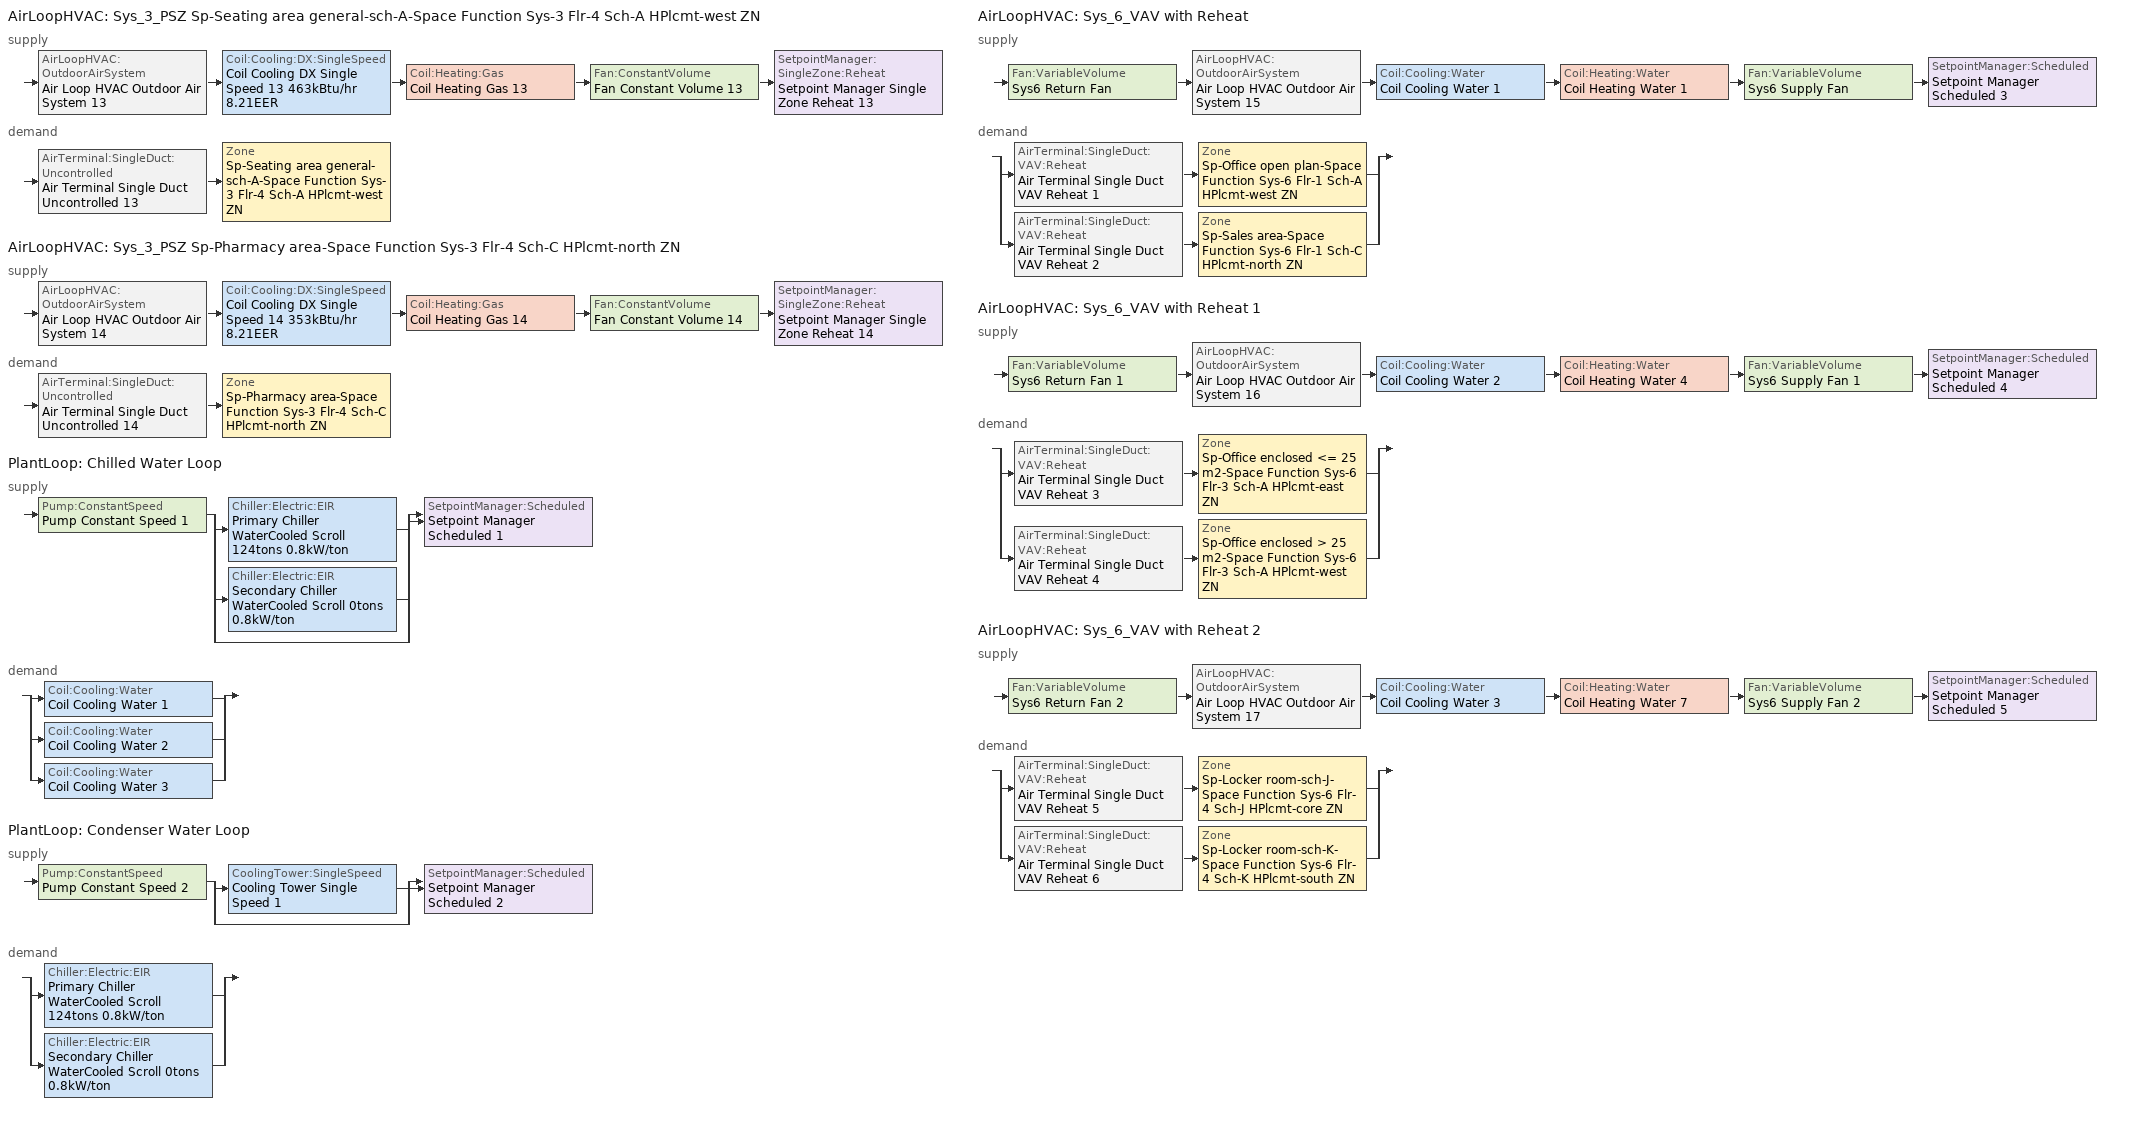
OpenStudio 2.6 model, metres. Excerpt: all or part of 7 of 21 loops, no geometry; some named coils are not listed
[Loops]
AirLoopHVAC 'Sys_3_PSZ Sp-Seating area general-sch-A-Space Function Sys-3 Flr-4 Sch-A HPlcmt-west ZN'
 supply: AirLoopHVAC:OutdoorAirSystem 'Air Loop HVAC Outdoor Air System 13' > Coil:Cooling:DX:SingleSpeed 'Coil Cooling DX Single Speed 13 463kBtu/hr 8.21EER' > Coil:Heating:Gas 'Coil Heating Gas 13' > Fan:ConstantVolume 'Fan Constant Volume 13' > SetpointManager:SingleZone:Reheat 'Setpoint Manager Single Zone Reheat 13'
 demand: AirTerminal:SingleDuct:Uncontrolled 'Air Terminal Single Duct Uncontrolled 13' > Zone 'Sp-Seating area general-sch-A-Space Function Sys-3 Flr-4 Sch-A HPlcmt-west ZN'
AirLoopHVAC 'Sys_3_PSZ Sp-Pharmacy area-Space Function Sys-3 Flr-4 Sch-C HPlcmt-north ZN'
 supply: AirLoopHVAC:OutdoorAirSystem 'Air Loop HVAC Outdoor Air System 14' > Coil:Cooling:DX:SingleSpeed 'Coil Cooling DX Single Speed 14 353kBtu/hr 8.21EER' > Coil:Heating:Gas 'Coil Heating Gas 14' > Fan:ConstantVolume 'Fan Constant Volume 14' > SetpointManager:SingleZone:Reheat 'Setpoint Manager Single Zone Reheat 14'
 demand: AirTerminal:SingleDuct:Uncontrolled 'Air Terminal Single Duct Uncontrolled 14' > Zone 'Sp-Pharmacy area-Space Function Sys-3 Flr-4 Sch-C HPlcmt-north ZN'
PlantLoop 'Chilled Water Loop'
 supply: Pump:ConstantSpeed 'Pump Constant Speed 1' > split
  | Chiller:Electric:EIR 'Primary Chiller WaterCooled Scroll 124tons 0.8kW/ton'
  | Chiller:Electric:EIR 'Secondary Chiller WaterCooled Scroll 0tons 0.8kW/ton'
  | bypass
  join > SetpointManager:Scheduled 'Setpoint Manager Scheduled 1'
 demand: split
  | Coil:Cooling:Water 'Coil Cooling Water 1'
  | Coil:Cooling:Water 'Coil Cooling Water 2'
  | Coil:Cooling:Water 'Coil Cooling Water 3'
PlantLoop 'Condenser Water Loop'
 supply: Pump:ConstantSpeed 'Pump Constant Speed 2' > split
  | CoolingTower:SingleSpeed 'Cooling Tower Single Speed 1'
  | bypass
  join > SetpointManager:Scheduled 'Setpoint Manager Scheduled 2'
 demand: split
  | Chiller:Electric:EIR 'Primary Chiller WaterCooled Scroll 124tons 0.8kW/ton'
  | Chiller:Electric:EIR 'Secondary Chiller WaterCooled Scroll 0tons 0.8kW/ton'
AirLoopHVAC 'Sys_6_VAV with Reheat'
 supply: Fan:VariableVolume 'Sys6 Return Fan' > AirLoopHVAC:OutdoorAirSystem 'Air Loop HVAC Outdoor Air System 15' > Coil:Cooling:Water 'Coil Cooling Water 1' > Coil:Heating:Water 'Coil Heating Water 1' > Fan:VariableVolume 'Sys6 Supply Fan' > SetpointManager:Scheduled 'Setpoint Manager Scheduled 3'
 demand: split
  | AirTerminal:SingleDuct:VAV:Reheat 'Air Terminal Single Duct VAV Reheat 1' > Zone 'Sp-Office open plan-Space Function Sys-6 Flr-1 Sch-A HPlcmt-west ZN'
  | AirTerminal:SingleDuct:VAV:Reheat 'Air Terminal Single Duct VAV Reheat 2' > Zone 'Sp-Sales area-Space Function Sys-6 Flr-1 Sch-C HPlcmt-north ZN'
AirLoopHVAC 'Sys_6_VAV with Reheat 1'
 supply: Fan:VariableVolume 'Sys6 Return Fan 1' > AirLoopHVAC:OutdoorAirSystem 'Air Loop HVAC Outdoor Air System 16' > Coil:Cooling:Water 'Coil Cooling Water 2' > Coil:Heating:Water 'Coil Heating Water 4' > Fan:VariableVolume 'Sys6 Supply Fan 1' > SetpointManager:Scheduled 'Setpoint Manager Scheduled 4'
 demand: split
  | AirTerminal:SingleDuct:VAV:Reheat 'Air Terminal Single Duct VAV Reheat 3' > Zone 'Sp-Office enclosed <= 25 m2-Space Function Sys-6 Flr-3 Sch-A HPlcmt-east ZN'
  | AirTerminal:SingleDuct:VAV:Reheat 'Air Terminal Single Duct VAV Reheat 4' > Zone 'Sp-Office enclosed > 25 m2-Space Function Sys-6 Flr-3 Sch-A HPlcmt-west ZN'
AirLoopHVAC 'Sys_6_VAV with Reheat 2'
 supply: Fan:VariableVolume 'Sys6 Return Fan 2' > AirLoopHVAC:OutdoorAirSystem 'Air Loop HVAC Outdoor Air System 17' > Coil:Cooling:Water 'Coil Cooling Water 3' > Coil:Heating:Water 'Coil Heating Water 7' > Fan:VariableVolume 'Sys6 Supply Fan 2' > SetpointManager:Scheduled 'Setpoint Manager Scheduled 5'
 demand: split
  | AirTerminal:SingleDuct:VAV:Reheat 'Air Terminal Single Duct VAV Reheat 5' > Zone 'Sp-Locker room-sch-J-Space Function Sys-6 Flr-4 Sch-J HPlcmt-core ZN'
  | AirTerminal:SingleDuct:VAV:Reheat 'Air Terminal Single Duct VAV Reheat 6' > Zone 'Sp-Locker room-sch-K-Space Function Sys-6 Flr-4 Sch-K HPlcmt-south ZN'
[Sizing:Zone] Zone Cooling Design Supply Air Temperature Input Method=SupplyAirTemperature; Zone Cooling Design Supply Air Temperature {C}=13; Zone Cooling Design Supply Air Temperature Difference {deltaC}=11.11; Zone Heating Design Supply Air Temperature Input Method=SupplyAirTemperature; Zone Heating Design Supply Air Temperature {C}=43; Zone Heating Design Supply Air Temperature Difference {deltaC}=11.11; Zone Cooling Design Supply Air Humidity Ratio {kg-H2O/kg-air}=0.0085; Zone Heating Design Supply Air Humidity Ratio {kg-H2O/kg-air}=0.008; Zone Heating Sizing Factor=1.3; Zone Cooling Sizing Factor=1.1; Cooling Design Air Flow Method=DesignDay; Heating Design Air Flow Method=DesignDay; Account for Dedicated Outdoor Air System=No; Dedicated Outdoor Air System Control Strategy=NeutralSupplyAir; Dedicated Outdoor Air Low Setpoint Temperature for Design {C}=autosize; Dedicated Outdoor Air High Setpoint Temperature for Design {C}=autosize
Sp-Seating area general-sch-A-Space Function Sys-3 Flr-4 Sch-A HPlcmt-west ZN; Sp-Pharmacy area-Space Function Sys-3 Flr-4 Sch-C HPlcmt-north ZN; Sp-Office open plan-Space Function Sys-6 Flr-1 Sch-A HPlcmt-west ZN; Sp-Sales area-Space Function Sys-6 Flr-1 Sch-C HPlcmt-north ZN; Sp-Office enclosed <= 25 m2-Space Function Sys-6 Flr-3 Sch-A HPlcmt-east ZN; Sp-Office enclosed > 25 m2-Space Function Sys-6 Flr-3 Sch-A HPlcmt-west ZN; Sp-Locker room-sch-J-Space Function Sys-6 Flr-4 Sch-J HPlcmt-core ZN; Sp-Locker room-sch-K-Space Function Sys-6 Flr-4 Sch-K HPlcmt-south ZN
[Zone equipment]
Sp-Seating area general-sch-A-Space Function Sys-3 Flr-4 Sch-A HPlcmt-west ZN: Air Terminal Single Duct Uncontrolled 13, Zone HVAC Baseboard Convective Water 13
Sp-Pharmacy area-Space Function Sys-3 Flr-4 Sch-C HPlcmt-north ZN: Air Terminal Single Duct Uncontrolled 14, Zone HVAC Baseboard Convective Water 14
Sp-Office open plan-Space Function Sys-6 Flr-1 Sch-A HPlcmt-west ZN: Air Terminal Single Duct VAV Reheat 1, Zone HVAC Baseboard Convective Water 15
Sp-Sales area-Space Function Sys-6 Flr-1 Sch-C HPlcmt-north ZN: Air Terminal Single Duct VAV Reheat 2, Zone HVAC Baseboard Convective Water 16
Sp-Office enclosed <= 25 m2-Space Function Sys-6 Flr-3 Sch-A HPlcmt-east ZN: Air Terminal Single Duct VAV Reheat 3, Zone HVAC Baseboard Convective Water 17
Sp-Office enclosed > 25 m2-Space Function Sys-6 Flr-3 Sch-A HPlcmt-west ZN: Air Terminal Single Duct VAV Reheat 4, Zone HVAC Baseboard Convective Water 18
Sp-Locker room-sch-J-Space Function Sys-6 Flr-4 Sch-J HPlcmt-core ZN: Air Terminal Single Duct VAV Reheat 5, Zone HVAC Baseboard Convective Water 19
Sp-Locker room-sch-K-Space Function Sys-6 Flr-4 Sch-K HPlcmt-south ZN: Air Terminal Single Duct VAV Reheat 6, Zone HVAC Baseboard Convective Water 20
[PlantLoop] Glycol Concentration=0; Plant Loop Volume {m3}=Autocalculate; Load Distribution Scheme=Optimal
Chilled Water Loop; Condenser Water Loop
[Sizing:Plant] Loop Design Temperature Difference {deltaC}=6; Sizing Option=NonCoincident; Zone Timesteps in Averaging Window=1; Coincident Sizing Factor Mode=None
Name | Loop Type | Design Loop Exit Temperature {C}
Chilled Water Loop | Cooling | 7
Condenser Water Loop | Condenser | 29
[AirLoopHVAC] Design Supply Air Flow Rate {m3/s}=AutoSize
Name | Availability Schedule
Sys_3_PSZ Sp-Seating area general-sch-A-Space Function Sys-3 Flr-4 Sch-A HPlcmt-west ZN | Sys_3_PSZ Sp-Seating area general-sch-A-Space Function Sys-3 Flr-4 Sch-A HPlcmt-west ZN Occ Sch
Sys_3_PSZ Sp-Pharmacy area-Space Function Sys-3 Flr-4 Sch-C HPlcmt-north ZN | Sys_3_PSZ Sp-Pharmacy area-Space Function Sys-3 Flr-4 Sch-C HPlcmt-north ZN Occ Sch
Sys_6_VAV with Reheat | Sys_6_VAV with Reheat Occ Sch
Sys_6_VAV with Reheat 1 | Sys_6_VAV with Reheat 1 Occ Sch
Sys_6_VAV with Reheat 2 | Sys_6_VAV with Reheat 2 Occ Sch
[Sizing:System] Type of Load to Size On=Sensible; Design Outdoor Air Flow Rate {m3/s}=Autosize; Preheat Design Temperature {C}=7; Preheat Design Humidity Ratio {kg-H2O/kg-Air}=0.008; Precool Design Humidity Ratio {kg-H2O/kg-Air}=0.008; Central Cooling Design Supply Air Temperature {C}=13; Sizing Option=NonCoincident; 100% Outdoor Air in Cooling=No; 100% Outdoor Air in Heating=No; Central Cooling Design Supply Air Humidity Ratio {kg-H2O/kg-Air}=0.0085; Central Heating Design Supply Air Humidity Ratio {kg-H2O/kg-Air}=0.008; Cooling Design Air Flow Method=DesignDay; Cooling Design Air Flow Rate {m3/s}=0; Heating Design Air Flow Method=DesignDay; Heating Design Air Flow Rate {m3/s}=0; System Outdoor Air Method=ZoneSum; Zone Maximum Outdoor Air Fraction=1; Cooling Supply Air Flow Rate Per Floor Area {m3/s-m2}=0.00996765; Cooling Fraction of Autosized Cooling Supply Air Flow Rate=1; Cooling Supply Air Flow Rate Per Unit Cooling Capacity {m3/s-W}=3.94755e-05; Heating Supply Air Flow Rate Per Floor Area {m3/s-m2}=0.00996765; Heating Fraction of Autosized Heating Supply Air Flow Rate=1; Heating Fraction of Autosized Cooling Supply Air Flow Rate=1; Heating Supply Air Flow Rate Per Unit Heating Capacity {m3/s-W}=3.15882e-05; Cooling Design Capacity Method=CoolingDesignCapacity; Cooling Design Capacity {W}=autosize; Cooling Design Capacity Per Floor Area {W/m2}=234.7; Fraction of Autosized Cooling Design Capacity=1; Heating Design Capacity Method=HeatingDesignCapacity; Heating Design Capacity {W}=autosize; Heating Design Capacity Per Floor Area {W/m2}=157; Fraction of Autosized Heating Design Capacity=1; Central Cooling Capacity Control Method=OnOff
Name | Minimum System Air Flow Ratio | Precool Design Temperature {C} | Central Heating Design Supply Air Temperature {C}
Sys_3_PSZ Sp-Seating area general-sch-A-Space Function Sys-3 Flr-4 Sch-A HPlcmt-west ZN; Sys_3_PSZ Sp-Pharmacy area-Space Function Sys-3 Flr-4 Sch-C HPlcmt-north ZN | 1 | 13 | 43
Sys_6_VAV with Reheat; Sys_6_VAV with Reheat 1; Sys_6_VAV with Reheat 2 | 0.3 | 12.8 | 13.1
[Fan:ConstantVolume] Availability Schedule=Always On Discrete; Fan Efficiency=0.39975; Pressure Rise {Pa}=640; Maximum Flow Rate {m3/s}=AutoSize; Motor Efficiency=0.615
Fan Constant Volume 13; Fan Constant Volume 14
[Coil:Heating:Gas] Availability Schedule=Always On Discrete; Gas Burner Efficiency=0.81; Nominal Capacity {W}=AutoSize; Parasitic Electric Load {W}=0; Part Load Fraction Correlation Curve=FURNACE-EFFPLR-NECB2011; Parasitic Gas Load {W}=0
Coil Heating Gas 13; Coil Heating Gas 14
[Coil:Cooling:DX:SingleSpeed] Availability Schedule=Always On Discrete; Rated Total Cooling Capacity {W}=autosize; Rated Sensible Heat Ratio=autosize; Rated Air Flow Rate {m3/s}=autosize; Rated Evaporator Fan Power Per Volume Flow Rate {W/(m3/s)}=773.3; Total Cooling Capacity Function of Temperature Curve=DXCOOL-NECB2011-REF-CAPFT; Total Cooling Capacity Function of Flow Fraction Curve=DXCOOL-NECB2011-REF-CAPFFLOW; Energy Input Ratio Function of Temperature Curve=DXCOOL-NECB2011-REF-COOLEIRFT; Energy Input Ratio Function of Flow Fraction Curve=DXCOOL-NECB2011-REF-COOLEIRFFLOW; Part Load Fraction Correlation Curve=DXCOOL-NECB2011-REF-COOLPLFFPLR; Condenser Type=AirCooled; Evaporative Condenser Effectiveness=0; Evaporative Condenser Air Flow Rate {m3/s}=Autosize; Evaporative Condenser Pump Rated Power Consumption {W}=Autosize; Crankcase Heater Capacity {W}=0; Maximum Outdoor Dry-Bulb Temperature for Crankcase Heater Operation {C}=0; Basin Heater Capacity {W/K}=0; Basin Heater Setpoint Temperature {C}=10
Name | Rated COP {W/W}
Coil Cooling DX Single Speed 13 463kBtu/hr 8.21EER | 3.07308
Coil Cooling DX Single Speed 14 353kBtu/hr 8.21EER | 3.0022
[Controller:OutdoorAir] Minimum Outdoor Air Flow Rate {m3/s}=autosize; Maximum Outdoor Air Flow Rate {m3/s}=Autosize; Economizer Control Type=DifferentialEnthalpy; Economizer Control Action Type=ModulateFlow; Lockout Type=NoLockout; Minimum Limit Type=FixedMinimum; High Humidity Control=No
Name | Minimum Outdoor Air Schedule | Controller Mechanical Ventilation | Heat Recovery Bypass Control Type
Controller Outdoor Air 13 | Sys_3_PSZ Sp-Seating area general-sch-A-Space Function Sys-3 Flr-4 Sch-A HPlcmt-west ZN Occ Sch | Controller Mechanical Ventilation 13 | BypassWhenOAFlowGreaterThanMinimum
Controller Outdoor Air 14 | Sys_3_PSZ Sp-Pharmacy area-Space Function Sys-3 Flr-4 Sch-C HPlcmt-north ZN Occ Sch | Controller Mechanical Ventilation 14 | BypassWhenOAFlowGreaterThanMinimum
Controller Outdoor Air 15 | Sys_6_VAV with Reheat Occ Sch | Controller Mechanical Ventilation 15 | BypassWhenOAFlowGreaterThanMinimum
Controller Outdoor Air 16 | Sys_6_VAV with Reheat 1 Occ Sch | Controller Mechanical Ventilation 16 | BypassWhenWithinEconomizerLimits
Controller Outdoor Air 17 | Sys_6_VAV with Reheat 2 Occ Sch | Controller Mechanical Ventilation 17 | BypassWhenOAFlowGreaterThanMinimum
[Controller:MechanicalVentilation] Availability Schedule=Always On Discrete; System Outdoor Air Method=ZoneSum
Controller Mechanical Ventilation 13; Controller Mechanical Ventilation 14; Controller Mechanical Ventilation 15; Controller Mechanical Ventilation 16; Controller Mechanical Ventilation 17
[AirLoopHVAC:OutdoorAirSystem]
Name | Controller
Air Loop HVAC Outdoor Air System 13 | Controller Outdoor Air 13
Air Loop HVAC Outdoor Air System 14 | Controller Outdoor Air 14
Air Loop HVAC Outdoor Air System 15 | Controller Outdoor Air 15
Air Loop HVAC Outdoor Air System 16 | Controller Outdoor Air 16
Air Loop HVAC Outdoor Air System 17 | Controller Outdoor Air 17
[SetpointManager:SingleZone:Reheat] Minimum Supply Air Temperature {C}=13; Maximum Supply Air Temperature {C}=43
Name | Control Zone
Setpoint Manager Single Zone Reheat 13 | Sp-Seating area general-sch-A-Space Function Sys-3 Flr-4 Sch-A HPlcmt-west ZN
Setpoint Manager Single Zone Reheat 14 | Sp-Pharmacy area-Space Function Sys-3 Flr-4 Sch-C HPlcmt-north ZN
[AirTerminal:SingleDuct:Uncontrolled] Availability Schedule=Always On Discrete; Maximum Air Flow Rate {m3/s}=AutoSize
Air Terminal Single Duct Uncontrolled 13; Air Terminal Single Duct Uncontrolled 14
[Pump:ConstantSpeed] Rated Flow Rate {m3/s}=autosize; Rated Pump Head {Pa}=179352; Rated Power Consumption {W}=autosize; Fraction of Motor Inefficiencies to Fluid Stream=0; Pump Control Type=Intermittent; Design Power Sizing Method=PowerPerFlowPerPressure; Design Electric Power per Unit Flow Rate {W/(m3/s)}=348701.1; Design Shaft Power per Unit Flow Rate per Unit Head {W-s/m3-Pa}=1.28205
Name | Motor Efficiency
Pump Constant Speed 1 | 0.917
Pump Constant Speed 2 | 0.924
[Chiller:Electric:EIR] Cooling Capacity Function of Temperature Curve=WaterCooled_Scroll_CAPFT_NECB2011; Electric Input to Cooling Output Ratio Function of Temperature Curve=WaterCooled_Scroll_EIRFT_NECB2011; Electric Input to Cooling Output Ratio Function of Part Load Ratio Curve=WaterCooled_Scroll_EIRFPLR_NECB2011; Minimum Part Load Ratio=0.25; Minimum Unloading Ratio=0.25; Condenser Type=WaterCooled; Chiller Flow Mode=LeavingSetpointModulated; Design Heat Recovery Water Flow Rate {m3/s}=0; Sizing Factor=1; Basin Heater Capacity {W/K}=0; Basin Heater Setpoint Temperature {C}=10
Name | Reference Capacity {W} | Reference COP {W/W}
Primary Chiller WaterCooled Scroll 124tons 0.8kW/ton | 437303 | 4.54393
Secondary Chiller WaterCooled Scroll 0tons 0.8kW/ton | 0.001 | 4.5032
[SetpointManager:Scheduled] Control Variable=Temperature
Name | Schedule
Setpoint Manager Scheduled 1 | CHW Temp
Setpoint Manager Scheduled 2 | CW Temp
Setpoint Manager Scheduled 3 | Supply Air Temp
Setpoint Manager Scheduled 4 | Supply Air Temp 1
Setpoint Manager Scheduled 5 | Supply Air Temp 2
[CoolingTower:SingleSpeed]
Cooling Tower Single Speed 1: Design Water Flow Rate {m3/s}=autosize; Design Air Flow Rate {m3/s}=autosize; Fan Power at Design Air Flow Rate {W}=6936.05; U-Factor Times Area Value at Design Air Flow Rate {W/K}=autosize; Air Flow Rate in Free Convection Regime {m3/s}=autosize; U-Factor Times Area Value at Free Convection Air Flow Rate {W/K}=autosize; Performance Input Method=UFactorTimesAreaAndDesignWaterFlowRate; Free Convection Capacity {W}=0; Basin Heater Capacity {W/K}=0; Evaporation Loss Mode=LossFactor; Evaporation Loss Factor {percent/K}=0.2; Drift Loss Percent {percent}=0.008; Blowdown Calculation Mode=ConcentrationRatio; Blowdown Concentration Ratio=3; Capacity Control=FanCycling; Number of Cells=1; Cell Control=MinimalCell; Cell Minimum  Water Flow Rate Fraction=0.33; Cell Maximum Water Flow Rate Fraction=2.5; Sizing Factor=1; Free Convection Air Flow Rate Sizing Factor=0.1; Free Convection U-Factor Times Area Value Sizing Factor=0.1; Heat Rejection Capacity and Nominal Capacity Sizing Ratio=1.25; Free Convection Nominal Capacity Sizing Factor=0.1; Design Inlet Air Dry-Bulb Temperature {C}=35; Design Inlet Air Wet-Bulb Temperature {C}=24; Design Approach Temperature {deltaC}=5; Design Range Temperature {deltaC}=6
[Fan:VariableVolume] Availability Schedule=Always On Discrete; Maximum Flow Rate {m3/s}=Autosize; Fan Power Minimum Flow Rate Input Method=Fraction; Fan Power Minimum Air Flow Rate {m3/s}=0; Motor In Airstream Fraction=1; Fan Power Coefficient 5=0
Name | Fan Efficiency | Pressure Rise {Pa} | Fan Power Minimum Flow Fraction | Motor Efficiency | Fan Power Coefficient 1 | Fan Power Coefficient 2 | Fan Power Coefficient 3 | Fan Power Coefficient 4
Sys6 Supply Fan | 0.549965 | 1000 | 0.68 | 0.8461 | -2.4176 | 9.5874 | -11.559 | 5.4009
Sys6 Return Fan; Sys6 Return Fan 1; Sys6 Return Fan 2 | 0.299975 | 250 | 0.68 | 0.4615 | -2.4176 | 9.5874 | -11.559 | 5.4009
Sys6 Supply Fan 1; Sys6 Supply Fan 2 | 0.549965 | 1000 | 0.5 | 0.8461 | -4.1457 | 16.803 | -19.471 | 7.8488
[Coil:Cooling:Water] Availability Schedule=Always On Discrete
Coil Cooling Water 1; Coil Cooling Water 2; Coil Cooling Water 3
[Controller:WaterCoil] Action=Reverse; Minimum Actuated Flow {m3/s}=0
Name | Water Coil
Controller Water Coil 2 | Coil Cooling Water 1
Controller Water Coil 6 | Coil Cooling Water 2
Controller Water Coil 10 | Coil Cooling Water 3
[AirTerminal:SingleDuct:VAV:Reheat] Availability Schedule=Always On Discrete; Maximum Air Flow Rate {m3/s}=AutoSize; Zone Minimum Air Flow Input Method=Constant; Constant Minimum Air Flow Fraction=0.3; Maximum Hot Water or Steam Flow Rate {m3/s}=AutoSize; Minimum Hot Water or Steam Flow Rate {m3/s}=0; Convergence Tolerance=0.001; Damper Heating Action=Normal; Maximum Flow per Zone Floor Area During Reheat {m3/s-m2}=AutoSize; Maximum Flow Fraction During Reheat=0.5; Control For Outdoor Air=No
Name | Fixed Minimum Air Flow Rate {m3/s} | Reheat Coil | Maximum Reheat Air Temperature {C}
Air Terminal Single Duct VAV Reheat 1 | 3.75 | Coil Heating Water 2 | 43
Air Terminal Single Duct VAV Reheat 2 | 3.75 | Coil Heating Water 3 | 43
Air Terminal Single Duct VAV Reheat 3 | 3.75 | Coil Heating Water 5 | 43
Air Terminal Single Duct VAV Reheat 4 | 3.75 | Coil Heating Water 6 | 43
Air Terminal Single Duct VAV Reheat 5 | 5 | Coil Heating Water 8 | 43
Air Terminal Single Duct VAV Reheat 6 | 3.75 | Coil Heating Water 9 | 18
[Schedule:Ruleset]
Name | Default Day Schedule | Summer Design Day Schedule | Winter Design Day Schedule
CHW Temp | Schedule Day 3
CW Temp | Schedule Day 4
Supply Air Temp | Supply Air Temp Default
Supply Air Temp 1 | Supply Air Temp Default 1
Supply Air Temp 2 | Supply Air Temp Default 2
Sys_3_PSZ Sp-Pharmacy area-Space Function Sys-3 Flr-4 Sch-C HPlcmt-north ZN Occ Sch | Sys_3_PSZ Sp-Pharmacy area-Space Function Sys-3 Flr-4 Sch-C HPlcmt-north ZN Occ Sch Default | Sys_3_PSZ Sp-Pharmacy area-Space Function Sys-3 Flr-4 Sch-C HPlcmt-north ZN Occ Sch Summer Design Day | Sys_3_PSZ Sp-Pharmacy area-Space Function Sys-3 Flr-4 Sch-C HPlcmt-north ZN Occ Sch Winter Design Day
Sys_3_PSZ Sp-Seating area general-sch-A-Space Function Sys-3 Flr-4 Sch-A HPlcmt-west ZN Occ Sch | Sys_3_PSZ Sp-Seating area general-sch-A-Space Function Sys-3 Flr-4 Sch-A HPlcmt-west ZN Occ Sch Default | Sys_3_PSZ Sp-Seating area general-sch-A-Space Function Sys-3 Flr-4 Sch-A HPlcmt-west ZN Occ Sch Summer Design Day | Sys_3_PSZ Sp-Seating area general-sch-A-Space Function Sys-3 Flr-4 Sch-A HPlcmt-west ZN Occ Sch Winter Design Day
Sys_6_VAV with Reheat Occ Sch | Sys_6_VAV with Reheat Occ Sch Default | Sys_6_VAV with Reheat Occ Sch Summer Design Day | Sys_6_VAV with Reheat Occ Sch Winter Design Day
Sys_6_VAV with Reheat 1 Occ Sch | Sys_6_VAV with Reheat 1 Occ Sch Default | Sys_6_VAV with Reheat 1 Occ Sch Summer Design Day | Sys_6_VAV with Reheat 1 Occ Sch Winter Design Day
Sys_6_VAV with Reheat 2 Occ Sch | Sys_6_VAV with Reheat 2 Occ Sch Default | Sys_6_VAV with Reheat 2 Occ Sch Summer Design Day | Sys_6_VAV with Reheat 2 Occ Sch Winter Design Day
[Schedule:Day]
Schedule Day 3; wkdCHW Temp 1; satCHW Temp 1; sunCHW Temp 1: 1, 0, 7, 2, 0, 7, 3, 0, 7, 4, 0, 7, 5, 0, 7, 6, 0, 7, 7, 0, 7, 8, 0, 7, 9, 0, 7, 10, 0, 7, 11, 0, 7, 12, 0, 7, 13, 0, 7, 14, 0, 7, 15, 0, 7, 16, 0, 7, 17, 0, 7, 18, 0, 7, 19, 0, 7, 20, 0, 7, 21, 0, 7, 22, 0, 7, 23, 0, 7, 24, 0, 7
Schedule Day 4; wkdCW Temp 1; satCW Temp 1; sunCW Temp 1: 1, 0, 29, 2, 0, 29, 3, 0, 29, 4, 0, 29, 5, 0, 29, 6, 0, 29, 7, 0, 29, 8, 0, 29, 9, 0, 29, 10, 0, 29, 11, 0, 29, 12, 0, 29, 13, 0, 29, 14, 0, 29, 15, 0, 29, 16, 0, 29, 17, 0, 29, 18, 0, 29, 19, 0, 29, 20, 0, 29, 21, 0, 29, 22, 0, 29, 23, 0, 29, 24, 0, 29
Supply Air Temp Default; Supply Air Temp Default 1; Supply Air Temp Default 2: 24, 0, 13
Sys_3_PSZ Sp-Pharmacy area-Space Function Sys-3 Flr-4 Sch-C HPlcmt-north ZN Occ Sch Default; Sys_3_PSZ Sp-Pharmacy area-Space Function Sys-3 Flr-4 Sch-C HPlcmt-north ZN Occ Sch Winter Design Day; Sys_3_PSZ Sp-Pharmacy area-Space Function Sys-3 Flr-4 Sch-C HPlcmt-north ZN Occ Sch Summer Design Day; Sys_3_PSZ Sp-Seating area general-sch-A-Space Function Sys-3 Flr-4 Sch-A HPlcmt-west ZN Occ Sch Default; Sys_3_PSZ Sp-Seating area general-sch-A-Space Function Sys-3 Flr-4 Sch-A HPlcmt-west ZN Occ Sch Winter Design Day; Sys_3_PSZ Sp-Seating area general-sch-A-Space Function Sys-3 Flr-4 Sch-A HPlcmt-west ZN Occ Sch Summer Design Day; Sys_6_VAV with Reheat Occ Sch Default; Sys_6_VAV with Reheat Occ Sch Winter Design Day; Sys_6_VAV with Reheat Occ Sch Summer Design Day; Sys_6_VAV with Reheat 1 Occ Sch Default; Sys_6_VAV with Reheat 1 Occ Sch Winter Design Day; Sys_6_VAV with Reheat 1 Occ Sch Summer Design Day; Sys_6_VAV with Reheat 2 Occ Sch Default; Sys_6_VAV with Reheat 2 Occ Sch Winter Design Day; Sys_6_VAV with Reheat 2 Occ Sch Summer Design Day; Sys_6_VAV with Reheat 2 Occ Sch Monday; Sys_6_VAV with Reheat 2 Occ Sch Tuesday; Sys_6_VAV with Reheat 2 Occ Sch Wednesday; Sys_6_VAV with Reheat 2 Occ Sch Thursday; Sys_6_VAV with Reheat 2 Occ Sch Friday; Sys_6_VAV with Reheat 2 Occ Sch Saturday; Sys_6_VAV with Reheat 2 Occ Sch Sunday: 24, 0, 1
Sys_3_PSZ Sp-Pharmacy area-Space Function Sys-3 Flr-4 Sch-C HPlcmt-north ZN Occ Sch Monday; Sys_3_PSZ Sp-Pharmacy area-Space Function Sys-3 Flr-4 Sch-C HPlcmt-north ZN Occ Sch Tuesday; Sys_3_PSZ Sp-Pharmacy area-Space Function Sys-3 Flr-4 Sch-C HPlcmt-north ZN Occ Sch Wednesday; Sys_3_PSZ Sp-Pharmacy area-Space Function Sys-3 Flr-4 Sch-C HPlcmt-north ZN Occ Sch Thursday; Sys_3_PSZ Sp-Pharmacy area-Space Function Sys-3 Flr-4 Sch-C HPlcmt-north ZN Occ Sch Friday; Sys_3_PSZ Sp-Pharmacy area-Space Function Sys-3 Flr-4 Sch-C HPlcmt-north ZN Occ Sch Saturday: 9, 0, 0, 21, 0, 1, 24, 0, 0
Sys_3_PSZ Sp-Pharmacy area-Space Function Sys-3 Flr-4 Sch-C HPlcmt-north ZN Occ Sch Sunday: 9, 0, 0, 19, 0, 1, 24, 0, 0
Sys_3_PSZ Sp-Seating area general-sch-A-Space Function Sys-3 Flr-4 Sch-A HPlcmt-west ZN Occ Sch Monday; Sys_3_PSZ Sp-Seating area general-sch-A-Space Function Sys-3 Flr-4 Sch-A HPlcmt-west ZN Occ Sch Tuesday; Sys_3_PSZ Sp-Seating area general-sch-A-Space Function Sys-3 Flr-4 Sch-A HPlcmt-west ZN Occ Sch Wednesday; Sys_3_PSZ Sp-Seating area general-sch-A-Space Function Sys-3 Flr-4 Sch-A HPlcmt-west ZN Occ Sch Thursday; Sys_3_PSZ Sp-Seating area general-sch-A-Space Function Sys-3 Flr-4 Sch-A HPlcmt-west ZN Occ Sch Friday; Sys_6_VAV with Reheat 1 Occ Sch Monday; Sys_6_VAV with Reheat 1 Occ Sch Tuesday; Sys_6_VAV with Reheat 1 Occ Sch Wednesday; Sys_6_VAV with Reheat 1 Occ Sch Thursday; Sys_6_VAV with Reheat 1 Occ Sch Friday: 8, 0, 0, 19, 0, 1, 24, 0, 0
Sys_3_PSZ Sp-Seating area general-sch-A-Space Function Sys-3 Flr-4 Sch-A HPlcmt-west ZN Occ Sch Saturday; Sys_3_PSZ Sp-Seating area general-sch-A-Space Function Sys-3 Flr-4 Sch-A HPlcmt-west ZN Occ Sch Sunday; Sys_6_VAV with Reheat 1 Occ Sch Saturday; Sys_6_VAV with Reheat 1 Occ Sch Sunday: 24, 0, 0
Sys_6_VAV with Reheat Occ Sch Monday; Sys_6_VAV with Reheat Occ Sch Tuesday; Sys_6_VAV with Reheat Occ Sch Wednesday; Sys_6_VAV with Reheat Occ Sch Thursday; Sys_6_VAV with Reheat Occ Sch Friday: 8, 0, 0, 21, 0, 1, 24, 0, 0
Sys_6_VAV with Reheat Occ Sch Saturday; Sys_6_VAV with Reheat Occ Sch Sunday: 10, 0, 0, 19, 0, 1, 24, 0, 0
[Schedule:Rule] Date Specification Type=DateRange; Start Month=1; Start Day=1; End Month=12
Name | Schedule Ruleset | Rule Order | Day Schedule | Apply Sunday | Apply Monday | Apply Tuesday | Apply Wednesday | Apply Thursday | Apply Friday | Apply Saturday | End Day
wkdCHW Temp rule | CHW Temp | 2 | wkdCHW Temp 1 | No | Yes | Yes | Yes | Yes | Yes | No | 31
satCHW Temprule | CHW Temp | 1 | satCHW Temp 1 | No | No | No | No | No | No | Yes | 31
sunCHW Temprule | CHW Temp | 0 | sunCHW Temp 1 | Yes | No | No | No | No | No | No | 31
wkdCW Temp rule | CW Temp | 2 | wkdCW Temp 1 | No | Yes | Yes | Yes | Yes | Yes | No | 31
satCW Temprule | CW Temp | 1 | satCW Temp 1 | No | No | No | No | No | No | Yes | 31
sunCW Temprule | CW Temp | 0 | sunCW Temp 1 | Yes | No | No | No | No | No | No | 31
Sys_3_PSZ Sp-Pharmacy area-Space Function Sys-3 Flr-4 Sch-C HPlcmt-north ZN Occ Sch Monday Rule | Sys_3_PSZ Sp-Pharmacy area-Space Function Sys-3 Flr-4 Sch-C HPlcmt-north ZN Occ Sch | 6 | Sys_3_PSZ Sp-Pharmacy area-Space Function Sys-3 Flr-4 Sch-C HPlcmt-north ZN Occ Sch Monday |  | Yes |  |  |  |  |  | 25
Sys_3_PSZ Sp-Pharmacy area-Space Function Sys-3 Flr-4 Sch-C HPlcmt-north ZN Occ Sch Tuesday Rule | Sys_3_PSZ Sp-Pharmacy area-Space Function Sys-3 Flr-4 Sch-C HPlcmt-north ZN Occ Sch | 5 | Sys_3_PSZ Sp-Pharmacy area-Space Function Sys-3 Flr-4 Sch-C HPlcmt-north ZN Occ Sch Tuesday |  |  | Yes |  |  |  |  | 26
Sys_3_PSZ Sp-Pharmacy area-Space Function Sys-3 Flr-4 Sch-C HPlcmt-north ZN Occ Sch Wednesday Rule | Sys_3_PSZ Sp-Pharmacy area-Space Function Sys-3 Flr-4 Sch-C HPlcmt-north ZN Occ Sch | 4 | Sys_3_PSZ Sp-Pharmacy area-Space Function Sys-3 Flr-4 Sch-C HPlcmt-north ZN Occ Sch Wednesday |  |  |  | Yes |  |  |  | 27
Sys_3_PSZ Sp-Pharmacy area-Space Function Sys-3 Flr-4 Sch-C HPlcmt-north ZN Occ Sch Thursday Rule | Sys_3_PSZ Sp-Pharmacy area-Space Function Sys-3 Flr-4 Sch-C HPlcmt-north ZN Occ Sch | 3 | Sys_3_PSZ Sp-Pharmacy area-Space Function Sys-3 Flr-4 Sch-C HPlcmt-north ZN Occ Sch Thursday |  |  |  |  | Yes |  |  | 28
Sys_3_PSZ Sp-Pharmacy area-Space Function Sys-3 Flr-4 Sch-C HPlcmt-north ZN Occ Sch Friday Rule | Sys_3_PSZ Sp-Pharmacy area-Space Function Sys-3 Flr-4 Sch-C HPlcmt-north ZN Occ Sch | 2 | Sys_3_PSZ Sp-Pharmacy area-Space Function Sys-3 Flr-4 Sch-C HPlcmt-north ZN Occ Sch Friday |  |  |  |  |  | Yes |  | 29
Sys_3_PSZ Sp-Pharmacy area-Space Function Sys-3 Flr-4 Sch-C HPlcmt-north ZN Occ Sch Saturday Rule | Sys_3_PSZ Sp-Pharmacy area-Space Function Sys-3 Flr-4 Sch-C HPlcmt-north ZN Occ Sch | 1 | Sys_3_PSZ Sp-Pharmacy area-Space Function Sys-3 Flr-4 Sch-C HPlcmt-north ZN Occ Sch Saturday |  |  |  |  |  |  | Yes | 30
Sys_3_PSZ Sp-Pharmacy area-Space Function Sys-3 Flr-4 Sch-C HPlcmt-north ZN Occ Sch Sunday Rule | Sys_3_PSZ Sp-Pharmacy area-Space Function Sys-3 Flr-4 Sch-C HPlcmt-north ZN Occ Sch | 0 | Sys_3_PSZ Sp-Pharmacy area-Space Function Sys-3 Flr-4 Sch-C HPlcmt-north ZN Occ Sch Sunday | Yes |  |  |  |  |  |  | 31
Sys_3_PSZ Sp-Seating area general-sch-A-Space Function Sys-3 Flr-4 Sch-A HPlcmt-west ZN Occ Sch Monday Rule | Sys_3_PSZ Sp-Seating area general-sch-A-Space Function Sys-3 Flr-4 Sch-A HPlcmt-west ZN Occ Sch | 6 | Sys_3_PSZ Sp-Seating area general-sch-A-Space Function Sys-3 Flr-4 Sch-A HPlcmt-west ZN Occ Sch Monday |  | Yes |  |  |  |  |  | 25
Sys_3_PSZ Sp-Seating area general-sch-A-Space Function Sys-3 Flr-4 Sch-A HPlcmt-west ZN Occ Sch Tuesday Rule | Sys_3_PSZ Sp-Seating area general-sch-A-Space Function Sys-3 Flr-4 Sch-A HPlcmt-west ZN Occ Sch | 5 | Sys_3_PSZ Sp-Seating area general-sch-A-Space Function Sys-3 Flr-4 Sch-A HPlcmt-west ZN Occ Sch Tuesday |  |  | Yes |  |  |  |  | 26
Sys_3_PSZ Sp-Seating area general-sch-A-Space Function Sys-3 Flr-4 Sch-A HPlcmt-west ZN Occ Sch Wednesday Rule | Sys_3_PSZ Sp-Seating area general-sch-A-Space Function Sys-3 Flr-4 Sch-A HPlcmt-west ZN Occ Sch | 4 | Sys_3_PSZ Sp-Seating area general-sch-A-Space Function Sys-3 Flr-4 Sch-A HPlcmt-west ZN Occ Sch Wednesday |  |  |  | Yes |  |  |  | 27
Sys_3_PSZ Sp-Seating area general-sch-A-Space Function Sys-3 Flr-4 Sch-A HPlcmt-west ZN Occ Sch Thursday Rule | Sys_3_PSZ Sp-Seating area general-sch-A-Space Function Sys-3 Flr-4 Sch-A HPlcmt-west ZN Occ Sch | 3 | Sys_3_PSZ Sp-Seating area general-sch-A-Space Function Sys-3 Flr-4 Sch-A HPlcmt-west ZN Occ Sch Thursday |  |  |  |  | Yes |  |  | 28
Sys_3_PSZ Sp-Seating area general-sch-A-Space Function Sys-3 Flr-4 Sch-A HPlcmt-west ZN Occ Sch Friday Rule | Sys_3_PSZ Sp-Seating area general-sch-A-Space Function Sys-3 Flr-4 Sch-A HPlcmt-west ZN Occ Sch | 2 | Sys_3_PSZ Sp-Seating area general-sch-A-Space Function Sys-3 Flr-4 Sch-A HPlcmt-west ZN Occ Sch Friday |  |  |  |  |  | Yes |  | 29
Sys_3_PSZ Sp-Seating area general-sch-A-Space Function Sys-3 Flr-4 Sch-A HPlcmt-west ZN Occ Sch Saturday Rule | Sys_3_PSZ Sp-Seating area general-sch-A-Space Function Sys-3 Flr-4 Sch-A HPlcmt-west ZN Occ Sch | 1 | Sys_3_PSZ Sp-Seating area general-sch-A-Space Function Sys-3 Flr-4 Sch-A HPlcmt-west ZN Occ Sch Saturday |  |  |  |  |  |  | Yes | 30
Sys_3_PSZ Sp-Seating area general-sch-A-Space Function Sys-3 Flr-4 Sch-A HPlcmt-west ZN Occ Sch Sunday Rule | Sys_3_PSZ Sp-Seating area general-sch-A-Space Function Sys-3 Flr-4 Sch-A HPlcmt-west ZN Occ Sch | 0 | Sys_3_PSZ Sp-Seating area general-sch-A-Space Function Sys-3 Flr-4 Sch-A HPlcmt-west ZN Occ Sch Sunday | Yes |  |  |  |  |  |  | 31
Sys_6_VAV with Reheat Occ Sch Monday Rule | Sys_6_VAV with Reheat Occ Sch | 6 | Sys_6_VAV with Reheat Occ Sch Monday |  | Yes |  |  |  |  |  | 25
Sys_6_VAV with Reheat Occ Sch Tuesday Rule | Sys_6_VAV with Reheat Occ Sch | 5 | Sys_6_VAV with Reheat Occ Sch Tuesday |  |  | Yes |  |  |  |  | 26
Sys_6_VAV with Reheat Occ Sch Wednesday Rule | Sys_6_VAV with Reheat Occ Sch | 4 | Sys_6_VAV with Reheat Occ Sch Wednesday |  |  |  | Yes |  |  |  | 27
Sys_6_VAV with Reheat Occ Sch Thursday Rule | Sys_6_VAV with Reheat Occ Sch | 3 | Sys_6_VAV with Reheat Occ Sch Thursday |  |  |  |  | Yes |  |  | 28
Sys_6_VAV with Reheat Occ Sch Friday Rule | Sys_6_VAV with Reheat Occ Sch | 2 | Sys_6_VAV with Reheat Occ Sch Friday |  |  |  |  |  | Yes |  | 29
Sys_6_VAV with Reheat Occ Sch Saturday Rule | Sys_6_VAV with Reheat Occ Sch | 1 | Sys_6_VAV with Reheat Occ Sch Saturday |  |  |  |  |  |  | Yes | 30
Sys_6_VAV with Reheat Occ Sch Sunday Rule | Sys_6_VAV with Reheat Occ Sch | 0 | Sys_6_VAV with Reheat Occ Sch Sunday | Yes |  |  |  |  |  |  | 31
Sys_6_VAV with Reheat 1 Occ Sch Monday Rule | Sys_6_VAV with Reheat 1 Occ Sch | 6 | Sys_6_VAV with Reheat 1 Occ Sch Monday |  | Yes |  |  |  |  |  | 25
Sys_6_VAV with Reheat 1 Occ Sch Tuesday Rule | Sys_6_VAV with Reheat 1 Occ Sch | 5 | Sys_6_VAV with Reheat 1 Occ Sch Tuesday |  |  | Yes |  |  |  |  | 26
Sys_6_VAV with Reheat 1 Occ Sch Wednesday Rule | Sys_6_VAV with Reheat 1 Occ Sch | 4 | Sys_6_VAV with Reheat 1 Occ Sch Wednesday |  |  |  | Yes |  |  |  | 27
Sys_6_VAV with Reheat 1 Occ Sch Thursday Rule | Sys_6_VAV with Reheat 1 Occ Sch | 3 | Sys_6_VAV with Reheat 1 Occ Sch Thursday |  |  |  |  | Yes |  |  | 28
Sys_6_VAV with Reheat 1 Occ Sch Friday Rule | Sys_6_VAV with Reheat 1 Occ Sch | 2 | Sys_6_VAV with Reheat 1 Occ Sch Friday |  |  |  |  |  | Yes |  | 29
Sys_6_VAV with Reheat 1 Occ Sch Saturday Rule | Sys_6_VAV with Reheat 1 Occ Sch | 1 | Sys_6_VAV with Reheat 1 Occ Sch Saturday |  |  |  |  |  |  | Yes | 30
Sys_6_VAV with Reheat 1 Occ Sch Sunday Rule | Sys_6_VAV with Reheat 1 Occ Sch | 0 | Sys_6_VAV with Reheat 1 Occ Sch Sunday | Yes |  |  |  |  |  |  | 31
Sys_6_VAV with Reheat 2 Occ Sch Monday Rule | Sys_6_VAV with Reheat 2 Occ Sch | 6 | Sys_6_VAV with Reheat 2 Occ Sch Monday |  | Yes |  |  |  |  |  | 25
Sys_6_VAV with Reheat 2 Occ Sch Tuesday Rule | Sys_6_VAV with Reheat 2 Occ Sch | 5 | Sys_6_VAV with Reheat 2 Occ Sch Tuesday |  |  | Yes |  |  |  |  | 26
Sys_6_VAV with Reheat 2 Occ Sch Wednesday Rule | Sys_6_VAV with Reheat 2 Occ Sch | 4 | Sys_6_VAV with Reheat 2 Occ Sch Wednesday |  |  |  | Yes |  |  |  | 27
Sys_6_VAV with Reheat 2 Occ Sch Thursday Rule | Sys_6_VAV with Reheat 2 Occ Sch | 3 | Sys_6_VAV with Reheat 2 Occ Sch Thursday |  |  |  |  | Yes |  |  | 28
Sys_6_VAV with Reheat 2 Occ Sch Friday Rule | Sys_6_VAV with Reheat 2 Occ Sch | 2 | Sys_6_VAV with Reheat 2 Occ Sch Friday |  |  |  |  |  | Yes |  | 29
Sys_6_VAV with Reheat 2 Occ Sch Saturday Rule | Sys_6_VAV with Reheat 2 Occ Sch | 1 | Sys_6_VAV with Reheat 2 Occ Sch Saturday |  |  |  |  |  |  | Yes | 30
Sys_6_VAV with Reheat 2 Occ Sch Sunday Rule | Sys_6_VAV with Reheat 2 Occ Sch | 0 | Sys_6_VAV with Reheat 2 Occ Sch Sunday | Yes |  |  |  |  |  |  | 31
[Schedule:Constant]
Always On Discrete: Value=1
[Curve:Biquadratic] Minimum Value of y=24
Name | Coefficient1 Constant | Coefficient2 x | Coefficient3 x**2 | Coefficient4 y | Coefficient5 y**2 | Coefficient6 x*y | Minimum Value of x | Maximum Value of x | Maximum Value of y
DXCOOL-NECB2011-REF-CAPFT | 0.867905 | 0.0142459 | 0.00055436 | -0.0075575 | 3.3e-05 | -0.0001918 | 13 | 24 | 46
DXCOOL-NECB2011-REF-COOLEIRFT | 0.116936 | 0.0284933 | -0.0004112 | 0.0214108 | 0.00016103 | -0.0006791 | 13 | 24 | 46
WaterCooled_Scroll_CAPFT_NECB2011 | 0.94418 | 0.0337102 | 9.75564e-05 | -0.00322114 | -4.91832e-05 | -0.000177584 | 5 | 10 | 35
WaterCooled_Scroll_EIRFT_NECB2011 | 0.727393 | -0.0118922 | 0.000541177 | 0.00187934 | 0.000473461 | -0.000711472 | 5 | 10 | 35
[Curve:Quadratic] Minimum Value of x=0; Maximum Value of x=1
Name | Coefficient1 Constant | Coefficient2 x | Coefficient3 x**2
DXCOOL-NECB2011-REF-CAPFFLOW; DXCOOL-NECB2011-REF-COOLEIRFFLOW | 1 | 0 | 0
WaterCooled_Scroll_EIRFPLR_NECB2011 | 0.04412 | 0.640367 | 0.319555
[Curve:Cubic] Maximum Value of x=1
Name | Coefficient1 Constant | Coefficient2 x | Coefficient3 x**2 | Coefficient4 x**3 | Minimum Value of x
DXCOOL-NECB2011-REF-COOLPLFFPLR | 0.0277 | 4.9151 | -8.184 | 4.2702 | 0.7
FURNACE-EFFPLR-NECB2011 | 0.7277 | 1.0667 | -1.5174 | 0.7282 | 0
